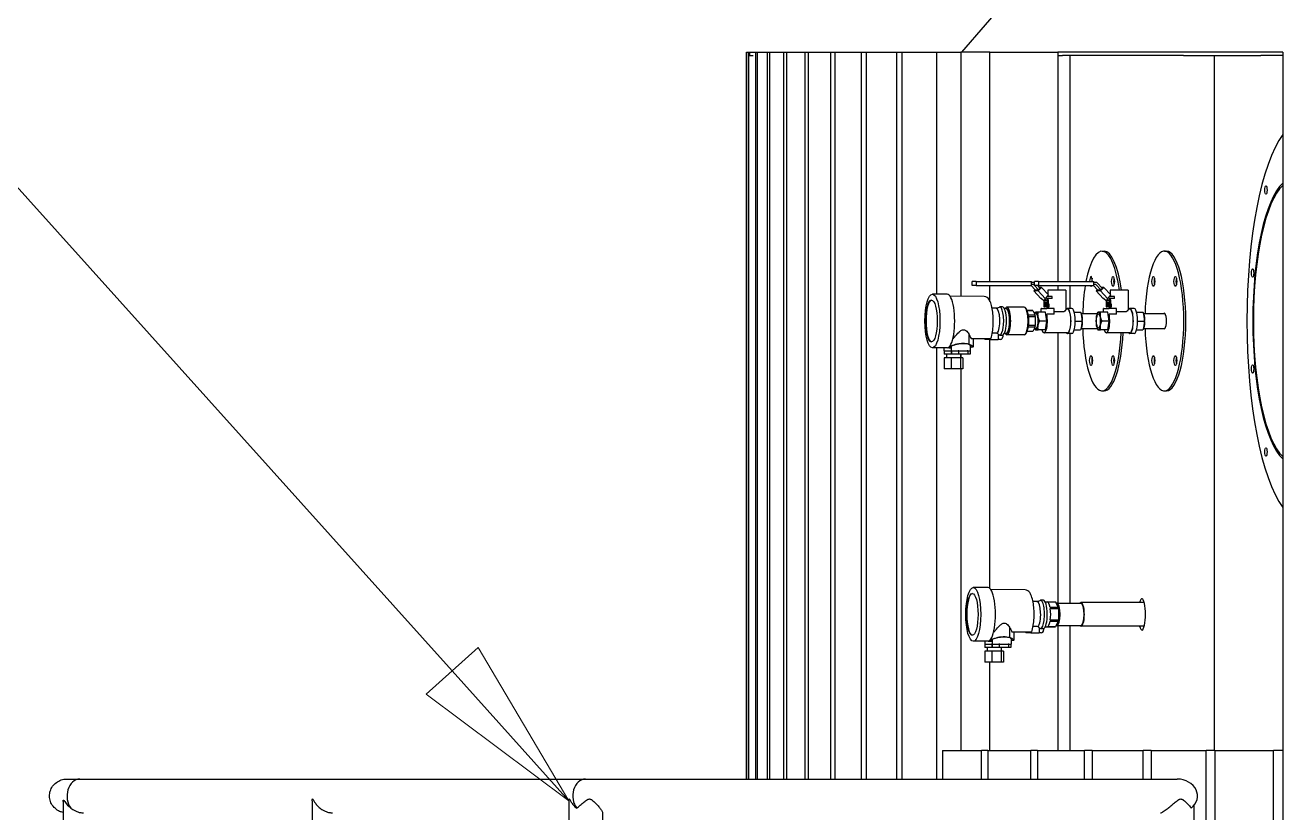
# Model space of a CAD drawing. Header units: millimetres. Extents: x -360063 to 84100, y -179792 to 59400.
# Drawn here: x 35061 to 36861, y 47876 to 49004 of the extents above; entities that cross this region are included whole.
import ezdxf

# ---------------------------------------------------------------- set-up
doc = ezdxf.new("R2010")
doc.units = ezdxf.units.MM
doc.header["$LTSCALE"] = 100
doc.layers.add('Symbol', color=7, linetype='Continuous', lineweight=18)
doc.layers.add('Visible', color=7, linetype='Continuous', lineweight=25)

# ---------------------------------------------------------------- blocks, each defined once
blk = doc.blocks.new('Balloon7')
at = {"layer": 'Symbol'}
for p, q in [((356.718, 480.793), (341.444, 497.788)), ((357.09, 481.127), (356.346, 480.459)), ((358.389, 478.933), (357.09, 481.127)), ((356.718, 480.793), (358.389, 478.933)), ((356.346, 480.459), (358.389, 478.933))]:
    blk.add_line(p, q, dxfattribs=at)
at = {"layer": 'Symbol', "flags": 128}
blk.add_lwpolyline([(356.346, 480.459), (358.389, 478.933), (357.09, 481.127), (356.346, 480.459)], dxfattribs=at)
at = {"layer": 'Symbol'}
blk.add_solid([(356.346, 480.459), (358.389, 478.933), (357.09, 481.127), (356.346, 480.459)], dxfattribs=at)

msp = doc.modelspace()

# ---------------------------------------------------------------- linework, layer by layer
at = {"layer": 'Visible'}
for p, q in [((36093.48, 48965.17), (36093.51, 48965.17)), ((36093.48, 47924.32), (36093.48, 48965.17)), ((36093.51, 48965.17), (36093.51, 47924.32)), ((36093.51, 48965.17), (36096.64, 48965.17)), ((36096.64, 47924.32), (36096.64, 48965.17)), ((36096.64, 48965.17), (36097.57, 48965.17)), ((36096.68, 48960.17), (36102.72, 48960.17)), ((36096.68, 47924.32), (36096.68, 48960.17)), ((36096.68, 48960.17), (36096.68, 48960.17)), ((36097.57, 48965.17), (36097.57, 48960.17)), ((36097.57, 48965.17), (36106.59, 48965.17)), ((36106.59, 48965.17), (36108.42, 48965.17)), ((36106.59, 47924.32), (36106.59, 48965.17)), ((36108.42, 48965.17), (36108.42, 47924.32)), ((36108.42, 48965.17), (36123.33, 48965.17)), ((36123.33, 47924.32), (36123.33, 48965.17)), ((36123.33, 48965.17), (36126.07, 48965.17)), ((36126.07, 48965.17), (36126.07, 47924.32)), ((36126.07, 48965.17), (36146.87, 48965.17)), ((36146.87, 48965.17), (36150.5, 48965.17)), ((36146.87, 47924.32), (36146.87, 48965.17)), ((36150.5, 48965.17), (36150.5, 47924.32)), ((36150.5, 48965.17), (36177.17, 48965.17)), ((36177.17, 47924.32), (36177.17, 48965.17)), ((36177.17, 48965.17), (36181.71, 48965.17)), ((36181.71, 48965.17), (36181.71, 47924.32)), ((36181.71, 48965.17), (36214.24, 48965.17)), ((36214.24, 47924.32), (36214.24, 48965.17)), ((36214.24, 48965.17), (36219.67, 48965.17)), ((36219.67, 48965.17), (36219.67, 47924.32)), ((36219.67, 48965.17), (36258.04, 48965.17)), ((36258.04, 48965.17), (36264.37, 48965.17)), ((36258.04, 47924.32), (36258.04, 48965.17)), ((36264.37, 48965.17), (36264.37, 47924.32)), ((36264.37, 48965.17), (36308.56, 48965.17)), ((36308.56, 47924.32), (36308.56, 48965.17)), ((36308.56, 48965.17), (36315.78, 48965.17)), ((36315.78, 48965.17), (36315.78, 47924.32)), ((36315.78, 48965.17), (36365.78, 48965.17)), ((36365.78, 48965.17), (36400.05, 48965.17)), ((36365.78, 48618.64), (36365.78, 48965.17)), ((36441.82, 48965.17), (36400.05, 48965.17)), ((36400.05, 48965.17), (36400.05, 48615.49)), ((36441.82, 48965.17), (36538.83, 48965.17)), ((36441.82, 48636.77), (36441.82, 48965.17)), ((36861.03, 48965.17), (36538.83, 48965.17)), ((36538.83, 48965.17), (36538.83, 48636.77)), ((36538.83, 48960.17), (36545.77, 48960.17)), ((36718.65, 48960.17), (36545.77, 48960.17)), ((36556.63, 48636.77), (36556.63, 48960.17)), ((36718.65, 48960.17), (36763.04, 48960.17)), ((36763.04, 48960.17), (36829.31, 48960.17)), ((36763.04, 47965.17), (36763.04, 48960.17)), ((36861.03, 48960.17), (36829.31, 48960.17)), ((36861.03, 48965.17), (36861.03, 45200.17)), ((36602.17, 48680.17), (36605.05, 48680.17)), ((36691.41, 48680.17), (36694.29, 48680.17)), ((36422.2, 48636.77), (36416.29, 48636.77)), ((36416.29, 48630.77), (36416.29, 48636.77)), ((36422.2, 48630.77), (36416.29, 48630.77)), ((36422.2, 48636.77), (36501.46, 48636.77)), ((36422.2, 48636.77), (36422.2, 48630.77)), ((36422.2, 48630.77), (36501.46, 48630.77)), ((36441.82, 48608.58), (36441.82, 48630.77)), ((36506.49, 48624.63), (36500.59, 48630.77)), ((36501.46, 48630.77), (36501.46, 48636.77)), ((36505.35, 48635.27), (36501.46, 48635.27)), ((36504.16, 48632.27), (36501.46, 48632.27)), ((36505.53, 48630.84), (36504.16, 48632.27)), ((36505.53, 48635.08), (36505.35, 48635.27)), ((36511.44, 48636.77), (36505.53, 48636.77)), ((36505.53, 48630.77), (36505.53, 48636.77)), ((36511.44, 48630.77), (36505.53, 48630.77)), ((36511.49, 48624.63), (36505.6, 48630.77)), ((36513.53, 48626.76), (36509.67, 48630.77)), ((36510.69, 48623.22), (36515.44, 48628.17)), ((36511.44, 48636.77), (36590.7, 48636.77)), ((36511.44, 48636.77), (36511.44, 48630.77)), ((36511.44, 48630.77), (36590.7, 48630.77)), ((36513.53, 48626.76), (36511.49, 48624.63)), ((36515.44, 48628.17), (36512.17, 48628.17)), ((36525.63, 48617.56), (36515.44, 48628.17)), ((36538.83, 48630.77), (36538.83, 48624.17)), ((36556.63, 48598.17), (36556.63, 48630.77)), ((36595.73, 48624.63), (36589.83, 48630.77)), ((36590.7, 48630.77), (36590.7, 48636.77)), ((36594.59, 48635.27), (36590.7, 48635.27)), ((36593.4, 48632.27), (36590.7, 48632.27)), ((36600.73, 48624.63), (36593.4, 48632.27)), ((36602.77, 48626.76), (36594.59, 48635.27)), ((36599.93, 48623.22), (36604.69, 48628.17)), ((36602.77, 48626.76), (36600.73, 48624.63)), ((36604.69, 48628.17), (36601.41, 48628.17)), ((36614.87, 48617.56), (36604.69, 48628.17)), ((36380.57, 48618.64), (36359.47, 48618.64)), ((36433.6, 48615.18), (36384.72, 48615.63)), ((36504.57, 48623.22), (36506.21, 48624.92)), ((36504.57, 48623.22), (36514.76, 48612.61)), ((36510.69, 48623.22), (36504.57, 48623.22)), ((36506.49, 48624.63), (36511.49, 48624.63)), ((36510.69, 48623.22), (36520.88, 48612.61)), ((36515.59, 48612.61), (36514.76, 48612.61)), ((36515.59, 48612.61), (36518.72, 48609.36)), ((36523.17, 48609.36), (36518.72, 48609.36)), ((36518.72, 48609.36), (36518.72, 48600.37)), ((36520.88, 48612.61), (36520.04, 48612.61)), ((36520.04, 48612.61), (36523.17, 48609.36)), ((36525.63, 48617.56), (36520.88, 48612.61)), ((36521.82, 48613.59), (36525.09, 48610.18)), ((36523.09, 48612.27), (36525.76, 48612.27)), ((36523.17, 48609.36), (36523.17, 48600.37)), ((36550.43, 48624.17), (36524.43, 48624.17)), ((36524.43, 48624.17), (36524.43, 48618.82)), ((36524.43, 48616.31), (36524.43, 48615.61)), ((36524.43, 48612.27), (36524.43, 48610.88)), ((36525.09, 48610.18), (36525.09, 48600.37)), ((36530.92, 48615.27), (36525.76, 48615.27)), ((36530.92, 48612.27), (36525.76, 48612.27)), ((36530.92, 48612.27), (36530.92, 48615.27)), ((36550.43, 48624.17), (36550.43, 48596.78)), ((36593.81, 48623.22), (36595.45, 48624.92)), ((36593.81, 48623.22), (36604, 48612.61)), ((36599.93, 48623.22), (36593.81, 48623.22)), ((36595.73, 48624.63), (36600.73, 48624.63)), ((36599.93, 48623.22), (36610.12, 48612.61)), ((36604.84, 48612.61), (36604, 48612.61)), ((36604.84, 48612.61), (36607.96, 48609.36)), ((36612.41, 48609.36), (36607.96, 48609.36)), ((36607.96, 48609.36), (36607.96, 48600.37)), ((36610.12, 48612.61), (36609.29, 48612.61)), ((36609.29, 48612.61), (36612.41, 48609.36)), ((36614.87, 48617.56), (36610.12, 48612.61)), ((36611.06, 48613.59), (36614.34, 48610.18)), ((36612.33, 48612.27), (36615, 48612.27)), ((36612.41, 48609.36), (36612.41, 48600.37)), ((36639.67, 48624.17), (36613.67, 48624.17)), ((36613.67, 48624.17), (36613.67, 48618.82)), ((36613.67, 48616.31), (36613.67, 48615.61)), ((36613.67, 48612.27), (36613.67, 48610.88)), ((36614.34, 48610.18), (36614.34, 48600.37)), ((36620.16, 48615.27), (36615, 48615.27)), ((36620.16, 48612.27), (36615, 48612.27)), ((36620.16, 48612.27), (36620.16, 48615.27)), ((36639.67, 48624.17), (36639.67, 48596.78)), ((36450.9, 48598.42), (36444.93, 48598.42)), ((36450.63, 48598.42), (36455.26, 48600.18)), ((36459.82, 48600.29), (36455.85, 48600.29)), ((36464.81, 48598.17), (36462.32, 48598.17)), ((36490.75, 48600.17), (36465.92, 48600.17)), ((36493.24, 48598.36), (36492.36, 48599.31)), ((36502.94, 48595.13), (36494.96, 48595.13)), ((36494.98, 48595.08), (36503.27, 48595.08)), ((36503.27, 48595.08), (36506.37, 48588.64)), ((36507.75, 48591.15), (36505.17, 48591.15)), ((36506.08, 48591.15), (36506.8, 48592.64)), ((36521.28, 48592.67), (36510.83, 48592.67)), ((36515.38, 48598.17), (36515.17, 48598.17)), ((36515.17, 48592.67), (36515.17, 48598.17)), ((36515.38, 48598.17), (36523.17, 48598.17)), ((36518.72, 48600.37), (36520.11, 48600.37)), ((36519.87, 48604.77), (36521.26, 48604.77)), ((36519.87, 48601.12), (36519.87, 48604.77)), ((36519.87, 48601.12), (36521.26, 48601.12)), ((36521.78, 48600.66), (36519.87, 48601.12)), ((36520.11, 48607.28), (36520.11, 48604.77)), ((36521.78, 48607.28), (36520.11, 48607.28)), ((36520.11, 48601.07), (36520.11, 48600.37)), ((36521.78, 48600.37), (36520.11, 48600.37)), ((36521.26, 48604.77), (36521.78, 48604.77)), ((36521.26, 48601.12), (36521.26, 48604.77)), ((36521.78, 48601), (36521.26, 48601.12)), ((36523.29, 48580.17), (36521.28, 48592.67)), ((36521.78, 48600.37), (36521.78, 48607.28)), ((36521.78, 48600.37), (36523.17, 48600.37)), ((36524.48, 48600), (36522.98, 48600.37)), ((36523.1, 48590.17), (36523.17, 48590.17)), ((36523.17, 48600.37), (36525.09, 48600.37)), ((36533.46, 48598.17), (36523.17, 48598.17)), ((36533.46, 48590.17), (36523.17, 48590.17)), ((36525.87, 48600), (36524.37, 48600.37)), ((36524.43, 48600.01), (36524.43, 48598.17)), ((36525.09, 48604.77), (36525.87, 48604.77)), ((36525.87, 48604.77), (36525.87, 48600)), ((36533.46, 48590.17), (36533.46, 48598.17)), ((36533.46, 48593.86), (36548.11, 48593.86)), ((36552.8, 48597.17), (36550.43, 48597.17)), ((36558.94, 48598.17), (36552.8, 48598.17)), ((36562.55, 48592.67), (36571.41, 48592.67)), ((36572.21, 48590.98), (36571.42, 48592.64)), ((36572.29, 48590.82), (36595.17, 48590.82)), ((36595.25, 48590.98), (36596.04, 48592.64)), ((36610.52, 48592.67), (36600.07, 48592.67)), ((36604.62, 48598.17), (36604.41, 48598.17)), ((36604.41, 48592.67), (36604.41, 48598.17)), ((36604.62, 48598.17), (36612.41, 48598.17)), ((36607.96, 48600.37), (36609.35, 48600.37)), ((36609.11, 48604.77), (36610.5, 48604.77)), ((36609.11, 48601.12), (36609.11, 48604.77)), ((36609.11, 48601.12), (36610.5, 48601.12)), ((36611.02, 48600.66), (36609.11, 48601.12)), ((36609.35, 48607.28), (36609.35, 48604.77)), ((36611.02, 48607.28), (36609.35, 48607.28)), ((36609.35, 48601.07), (36609.35, 48600.37)), ((36611.02, 48600.37), (36609.35, 48600.37)), ((36610.5, 48604.77), (36611.02, 48604.77)), ((36610.5, 48601.12), (36610.5, 48604.77)), ((36611.02, 48601), (36610.5, 48601.12)), ((36612.53, 48580.17), (36610.52, 48592.67)), ((36611.02, 48600.37), (36611.02, 48607.28)), ((36611.02, 48600.37), (36612.41, 48600.37)), ((36613.72, 48600), (36612.22, 48600.37)), ((36612.34, 48590.17), (36612.41, 48590.17)), ((36612.41, 48600.37), (36614.34, 48600.37)), ((36622.7, 48598.17), (36612.41, 48598.17)), ((36622.7, 48590.17), (36612.41, 48590.17)), ((36615.11, 48600), (36613.61, 48600.37)), ((36613.67, 48600.01), (36613.67, 48598.17)), ((36614.34, 48604.77), (36615.11, 48604.77)), ((36615.11, 48604.77), (36615.11, 48600)), ((36622.7, 48590.17), (36622.7, 48598.17)), ((36622.7, 48593.86), (36637.35, 48593.86)), ((36642.04, 48597.17), (36639.67, 48597.17)), ((36648.19, 48598.17), (36642.04, 48598.17)), ((36651.79, 48592.67), (36660.65, 48592.67)), ((36661.46, 48590.98), (36660.66, 48592.64)), ((36661.53, 48590.82), (36692.18, 48590.82)), ((36506.37, 48588.64), (36496.78, 48588.64)), ((36497.11, 48586.61), (36506.7, 48586.61)), ((36506.7, 48573.73), (36497.11, 48573.73)), ((36506.7, 48586.61), (36506.7, 48573.73)), ((36523.29, 48580.17), (36512.83, 48580.17)), ((36521.28, 48567.67), (36523.29, 48580.17)), ((36563.95, 48580.17), (36573.41, 48580.17)), ((36612.53, 48580.17), (36602.08, 48580.17)), ((36610.52, 48567.67), (36612.53, 48580.17)), ((36653.19, 48580.17), (36662.65, 48580.17)), ((36411.41, 48561.71), (36411.41, 48547.3)), ((36417.73, 48555.17), (36417.73, 48543.29)), ((36434.6, 48555.17), (36434.6, 48553.87)), ((36436.55, 48553.87), (36434.6, 48553.87)), ((36436.55, 48555.17), (36436.55, 48553.87)), ((36441.71, 48553.87), (36436.55, 48553.87)), ((36440.39, 48555.17), (36443.2, 48555.17)), ((36441.71, 48555.17), (36441.71, 48553.87)), ((36441.71, 48553.87), (36453.56, 48553.87)), ((36441.82, 48197.28), (36441.82, 48553.87)), ((36453.56, 48561.22), (36453.56, 48553.87)), ((36456.8, 48553.87), (36453.56, 48553.87)), ((36456.19, 48560.08), (36460.16, 48560.08)), ((36460.16, 48560.08), (36460.16, 48557.37)), ((36464.81, 48562.17), (36462.32, 48562.17)), ((36490.75, 48560.17), (36465.92, 48560.17)), ((36493.24, 48561.98), (36492.36, 48561.03)), ((36502.94, 48565.21), (36494.96, 48565.21)), ((36503.27, 48565.26), (36494.98, 48565.26)), ((36496.78, 48571.7), (36506.37, 48571.7)), ((36506.37, 48571.7), (36503.27, 48565.26)), ((36507.75, 48569.19), (36505.17, 48569.19)), ((36506.08, 48569.19), (36506.8, 48567.7)), ((36521.28, 48567.67), (36510.83, 48567.67)), ((36552.8, 48563.17), (36519.27, 48563.17)), ((36538.83, 48563.17), (36538.83, 48176.07)), ((36558.94, 48562.17), (36552.8, 48562.17)), ((36556.63, 48176.07), (36556.63, 48562.17)), ((36562.55, 48567.67), (36571.41, 48567.67)), ((36572.21, 48569.36), (36571.42, 48567.7)), ((36572.29, 48569.52), (36595.17, 48569.52)), ((36595.25, 48569.36), (36596.04, 48567.7)), ((36610.52, 48567.67), (36600.07, 48567.67)), ((36642.04, 48563.17), (36608.52, 48563.17)), ((36648.19, 48562.17), (36642.04, 48562.17)), ((36651.79, 48567.67), (36660.65, 48567.67)), ((36661.46, 48569.36), (36660.66, 48567.7)), ((36661.53, 48569.52), (36692.18, 48569.52)), ((36380.57, 48541.7), (36359.47, 48541.7)), ((36365.78, 47924.32), (36365.78, 48541.7)), ((36375.91, 48541.7), (36375.91, 48537.67)), ((36375.91, 48537.67), (36376.1, 48537.67)), ((36376.63, 48537.67), (36376.1, 48537.67)), ((36376.1, 48537.67), (36376.1, 48532.67)), ((36376.63, 48537.67), (36385.55, 48537.67)), ((36382.91, 48542.63), (36382.91, 48541.67)), ((36382.91, 48541.67), (36386.48, 48541.67)), ((36383.16, 48542.67), (36382.96, 48542.67)), ((36386.09, 48537.67), (36385.55, 48537.67)), ((36386.48, 48537.67), (36386.09, 48537.67)), ((36386.09, 48537.67), (36386.09, 48532.67)), ((36386.47, 48544.49), (36386.47, 48544.49)), ((36386.48, 48543.84), (36386.48, 48537.67)), ((36386.48, 48537.67), (36386.67, 48537.67)), ((36387.2, 48537.67), (36386.67, 48537.67)), ((36386.67, 48537.67), (36386.67, 48532.67)), ((36387.2, 48537.67), (36396.12, 48537.67)), ((36396.66, 48537.67), (36396.12, 48537.67)), ((36397.37, 48537.67), (36396.66, 48537.67)), ((36396.66, 48537.67), (36396.66, 48532.67)), ((36397.37, 48537.67), (36409.25, 48537.67)), ((36409.97, 48537.67), (36409.25, 48537.67)), ((36410.15, 48537.67), (36409.97, 48537.67)), ((36409.97, 48537.67), (36409.97, 48532.67)), ((36410.15, 48537.67), (36413.48, 48537.67)), ((36413.29, 48537.67), (36413.29, 48532.67)), ((36413.48, 48545.29), (36413.48, 48537.67)), ((36413.48, 48542.82), (36413.85, 48542.82)), ((36413.85, 48541.67), (36413.48, 48541.67)), ((36413.85, 48542.82), (36413.85, 48541.67)), ((36416.16, 48542.67), (36413.85, 48542.67)), ((36386.09, 48532.67), (36376.1, 48532.67)), ((36386.09, 48527.67), (36376.1, 48527.67)), ((36376.1, 48527.67), (36376.1, 48511.67)), ((36379.41, 48532.67), (36379.41, 48527.67)), ((36386.67, 48532.67), (36386.09, 48532.67)), ((36399.4, 48527.67), (36386.09, 48527.67)), ((36386.09, 48527.67), (36386.09, 48511.67)), ((36396.66, 48532.67), (36386.67, 48532.67)), ((36409.97, 48532.67), (36396.66, 48532.67)), ((36402.72, 48527.67), (36399.4, 48527.67)), ((36399.4, 48527.67), (36399.4, 48511.67)), ((36399.41, 48532.67), (36399.41, 48527.67)), ((36400.05, 48532.67), (36400.05, 48527.67)), ((36402.72, 48527.67), (36402.72, 48511.67)), ((36413.29, 48532.67), (36409.97, 48532.67)), ((36386.09, 48511.67), (36376.1, 48511.67)), ((36399.4, 48511.67), (36386.09, 48511.67)), ((36402.72, 48511.67), (36399.4, 48511.67)), ((36400.05, 48511.67), (36400.05, 47965.17)), ((36602.17, 48480.17), (36605.05, 48480.17)), ((36691.41, 48480.17), (36694.29, 48480.17)), ((36439, 48198.64), (36417.9, 48198.64)), ((36492.03, 48195.18), (36443.16, 48195.63)), ((36509.33, 48178.42), (36503.36, 48178.42)), ((36509.06, 48178.42), (36513.69, 48180.18)), ((36518.25, 48180.29), (36514.28, 48180.29)), ((36520.75, 48178.17), (36535.25, 48178.17)), ((36523.96, 48178.15), (36535.49, 48178.15)), ((36535.49, 48178.15), (36539.46, 48169.9)), ((36536.51, 48176.02), (36537.65, 48176.02)), ((36537.65, 48176.07), (36572.23, 48176.07)), ((36662.62, 48177.02), (36572.23, 48177.02)), ((36539.46, 48169.9), (36527.93, 48169.9)), ((36528.17, 48168.42), (36539.7, 48168.42)), ((36539.7, 48168.42), (36539.7, 48151.92)), ((36469.84, 48141.71), (36469.84, 48127.3)), ((36511.99, 48141.22), (36511.99, 48133.87)), ((36514.63, 48140.08), (36518.59, 48140.08)), ((36518.59, 48140.08), (36518.59, 48137.37)), ((36520.75, 48142.17), (36535.25, 48142.17)), ((36535.49, 48142.19), (36523.96, 48142.19)), ((36527.93, 48150.44), (36539.46, 48150.44)), ((36539.7, 48151.92), (36528.17, 48151.92)), ((36539.46, 48150.44), (36535.49, 48142.19)), ((36536.51, 48144.32), (36537.65, 48144.32)), ((36537.65, 48144.27), (36572.23, 48144.27)), ((36538.83, 48144.27), (36538.83, 47965.17)), ((36556.63, 47965.17), (36556.63, 48144.27)), ((36662.62, 48143.32), (36572.23, 48143.32)), ((36439, 48121.7), (36417.9, 48121.7)), ((36434.34, 48121.7), (36434.34, 48117.67)), ((36441.34, 48122.63), (36441.34, 48121.67)), ((36441.34, 48121.67), (36444.91, 48121.67)), ((36441.6, 48122.67), (36441.39, 48122.67)), ((36444.9, 48124.49), (36444.9, 48124.49)), ((36444.91, 48123.84), (36444.91, 48117.67)), ((36471.91, 48125.29), (36471.91, 48117.67)), ((36471.91, 48122.82), (36472.29, 48122.82)), ((36472.29, 48121.67), (36471.91, 48121.67)), ((36472.29, 48122.82), (36472.29, 48121.67)), ((36474.59, 48122.67), (36472.29, 48122.67)), ((36476.16, 48135.17), (36476.16, 48123.29)), ((36493.03, 48135.17), (36493.03, 48133.87)), ((36494.98, 48133.87), (36493.03, 48133.87)), ((36494.98, 48135.17), (36494.98, 48133.87)), ((36500.14, 48133.87), (36494.98, 48133.87)), ((36498.83, 48135.17), (36501.63, 48135.17)), ((36500.14, 48135.17), (36500.14, 48133.87)), ((36500.14, 48133.87), (36511.99, 48133.87)), ((36515.23, 48133.87), (36511.99, 48133.87)), ((36434.34, 48117.67), (36434.53, 48117.67)), ((36435.06, 48117.67), (36434.53, 48117.67)), ((36434.53, 48117.67), (36434.53, 48112.67)), ((36444.52, 48112.67), (36434.53, 48112.67)), ((36444.52, 48107.67), (36434.53, 48107.67)), ((36434.53, 48107.67), (36434.53, 48091.67)), ((36435.06, 48117.67), (36443.98, 48117.67)), ((36437.84, 48112.67), (36437.84, 48107.67)), ((36444.52, 48117.67), (36443.98, 48117.67)), ((36444.91, 48117.67), (36444.52, 48117.67)), ((36444.52, 48117.67), (36444.52, 48112.67)), ((36445.1, 48112.67), (36444.52, 48112.67)), ((36457.83, 48107.67), (36444.52, 48107.67)), ((36444.52, 48107.67), (36444.52, 48091.67)), ((36444.91, 48117.67), (36445.1, 48117.67)), ((36445.63, 48117.67), (36445.1, 48117.67)), ((36445.1, 48117.67), (36445.1, 48112.67)), ((36455.09, 48112.67), (36445.1, 48112.67)), ((36445.63, 48117.67), (36454.55, 48117.67)), ((36455.09, 48117.67), (36454.55, 48117.67)), ((36455.8, 48117.67), (36455.09, 48117.67)), ((36455.09, 48117.67), (36455.09, 48112.67)), ((36468.4, 48112.67), (36455.09, 48112.67)), ((36455.8, 48117.67), (36467.68, 48117.67)), ((36461.15, 48107.67), (36457.83, 48107.67)), ((36457.83, 48107.67), (36457.83, 48091.67)), ((36457.84, 48112.67), (36457.84, 48107.67)), ((36461.15, 48107.67), (36461.15, 48091.67)), ((36468.4, 48117.67), (36467.68, 48117.67)), ((36468.58, 48117.67), (36468.4, 48117.67)), ((36468.4, 48117.67), (36468.4, 48112.67)), ((36471.72, 48112.67), (36468.4, 48112.67)), ((36468.58, 48117.67), (36471.91, 48117.67)), ((36471.72, 48117.67), (36471.72, 48112.67)), ((36444.52, 48091.67), (36434.53, 48091.67)), ((36441.82, 47965.17), (36441.82, 48091.67)), ((36457.83, 48091.67), (36444.52, 48091.67)), ((36461.15, 48091.67), (36457.83, 48091.67)), ((36373.88, 47965.17), (36373.88, 47924.32)), ((36373.88, 47965.17), (36429.65, 47965.17)), ((36429.65, 47924.32), (36429.65, 47965.17)), ((36438.64, 47965.17), (36429.65, 47965.17)), ((36438.64, 47965.17), (36438.64, 47924.32)), ((36438.64, 47965.17), (36500.16, 47965.17)), ((36500.16, 47924.32), (36500.16, 47965.17)), ((36510.02, 47965.17), (36500.16, 47965.17)), ((36510.02, 47965.17), (36510.02, 47924.32)), ((36510.02, 47965.17), (36577.25, 47965.17)), ((36577.25, 47924.32), (36577.25, 47965.17)), ((36588, 47965.17), (36577.25, 47965.17)), ((36588, 47965.17), (36588, 47924.32)), ((36588, 47965.17), (36660.91, 47965.17)), ((36660.91, 47924.32), (36660.91, 47965.17)), ((36672.52, 47965.17), (36660.91, 47965.17)), ((36672.52, 47965.17), (36672.52, 47924.32)), ((36672.52, 47965.17), (36751.07, 47965.17)), ((36751.07, 45200.17), (36751.07, 47965.17)), ((36763.54, 47965.17), (36751.07, 47965.17)), ((36763.54, 47965.17), (36763.54, 45200.17)), ((36763.54, 47965.17), (36847.7, 47965.17)), ((36847.7, 45200.17), (36847.7, 47965.17)), ((36861.03, 47965.17), (36847.7, 47965.17)), ((35120.14, 47924.32), (35138.84, 47924.32)), ((35138.84, 47924.32), (35862.74, 47924.32)), ((35862.74, 47924.32), (36709.99, 47924.32)), ((35114.98, 47892.29), (35114.98, 46790.17)), ((35471.56, 47893.33), (35471.56, 46790.17)), ((35838.89, 47893.33), (35838.89, 46790.17)), ((35887.19, 47876.54), (35887.19, 47412.66)), ((36733.67, 47886.32), (36733.67, 46790.17))]:
    msp.add_line(p, q, dxfattribs=at)
msp.add_arc((49408.48, 37851.75), 17108.42, 40.510533, 139.489467, dxfattribs=at)
for centre, major_axis, ratio, start_param, end_param in [((36888.91, 48580.17), (0, -285), 0.2781319, 3.5010411, 5.9237369), ((36874.5, 48580.17), (0, -203.2), 0.2781319, 3.3823353, 6.0424427), ((36874.5, 48580.17), (0, -200), 0.2781319, 3.3862653, 6.0385127), ((36602.17, 48580.17), (0, 100), 0.2781319, 5.1679877, 7.2523359), ((36605.05, 48580.17), (0, 100), 0.2781319, 5.1679877, 6.2831853), ((36691.41, 48580.17), (0, -100), 0.2781319, 4.8190913, 10.8888719), ((36694.29, 48580.17), (0, 100), 0.2781319, 3.1415927, 6.2831853), ((36586.43, 48636.74), (0, 7), 0.2781319, 4.7168829, 7.8494877), ((36602.17, 48580.17), (0, -100), 0.2781319, 4.181848, 4.6056866), ((36586.43, 48636.74), (0, -7), 0.2781319, 5.7334234, 6.8329472), ((36589.32, 48636.74), (0, -7), 0.2781319, 3.9747325, 4.707895), ((36620.78, 48636.74), (0, -7), 0.2781319, 3.9747325, 5.4500455), ((36678.56, 48636.74), (0, -7), 0.2781319, 3.9747325, 5.4500455), ((36710.03, 48636.74), (0, -7), 0.2781319, 3.9747325, 5.4500455), ((36358.62, 48580.17), (0, 30), 0.2781319, 0.0407928, 3.1007999), ((36380.57, 48580.17), (0, -38.47), 0.2781319, 0, 3.1415927), ((36525.76, 48618.27), (0, -6), 0.9605429, 5.5660895, 6.2831853), ((36525.76, 48618.27), (0, -3), 0.9605429, 5.6347131, 6.2831853), ((36615, 48618.27), (0, -6), 0.9605429, 5.5660895, 6.2831853), ((36615, 48618.27), (0, -3), 0.9605429, 5.6347131, 6.2831853), ((36450.9, 48580.17), (0, -18.25), 0.2781319, 0.2974195, 3.1415927), ((36455.85, 48580.17), (0, -20.13), 0.2781319, 0.0621518, 3.2471789), ((36459.82, 48580.17), (0, -20.13), 0.2781319, 0.0621518, 3.1415927), ((36465.92, 48580.17), (0, -20), 0.2781319, 5.8321585, 9.8758048), ((36464.81, 48580.17), (0, -18), 0.2781319, 0, 3.1415927), ((36490.75, 48580.17), (0, -20), 0.2781319, 0, 3.1415927), ((36491.71, 48580.17), (0, -19), 0.2781319, 0.293764, 2.8478287), ((36493.34, 48580.17), (0, 15), 0.2781319, 3.7559712, 5.6688068), ((36502.94, 48580.17), (0, 14.96), 0.2781319, 6.2048975, 6.2831853), ((36507.75, 48580.17), (0, 12.5), 0.2781319, 0, 0.4985371), ((36507.75, 48580.17), (0, 12.5), 0.2781319, 5.2359878, 6.2831853), ((36507.75, 48580.17), (0, -10.98), 0.2781319, 0, 3.1415927), ((36519.27, 48580.17), (0, -17), 0.2781319, 5.5384895, 8.4828566), ((36537.43, 48597.02), (-13, 2.93), 0.0619099, 5.8217863, 6.2088127), ((36552.8, 48580.17), (0, -18), 0.2781319, 5.9482891, 9.7596741), ((36552.8, 48580.17), (0, -17), 0.2781319, 0, 3.1415927), ((36558.94, 48580.17), (0, -18), 0.2781319, 0, 3.1415927), ((36570.47, 48580.17), (0, 12.5), 0.2781319, 5.2359878, 5.7578219), ((36596.99, 48580.17), (0, 12.5), 0.2781319, 0, 1.0471976), ((36596.99, 48580.17), (0, 12.5), 0.2781319, 5.2359878, 6.2831853), ((36608.52, 48580.17), (0, -17), 0.2781319, 5.5384895, 8.4828566), ((36626.67, 48597.02), (-13, 2.93), 0.0619099, 5.8217863, 6.2088127), ((36642.04, 48580.17), (0, -18), 0.2781319, 5.9482891, 9.7596741), ((36642.04, 48580.17), (0, -17), 0.2781319, 0, 3.1415927), ((36648.19, 48580.17), (0, -18), 0.2781319, 0, 3.1415927), ((36659.71, 48580.17), (0, 12.5), 0.2781319, 5.2359878, 5.7578219), ((36691.41, 48580.17), (0, 11), 0.2781319, 2.8886565, 6.5361215), ((36502.94, 48580.17), (0, 14.96), 0.2781319, 5.1577, 5.3142755), ((36502.94, 48580.17), (0, 14.96), 0.2781319, 4.1105024, 4.267078), ((36507.75, 48580.17), (0, -12.5), 0.2781319, 0, 1.0471976), ((36507.75, 48580.17), (0, 12.5), 0.2781319, 4.1887902, 5.2359878), ((36570.47, 48580.17), (0, 12.5), 0.2781319, 3.6669561, 4.1887902), ((36570.47, 48580.17), (0, 12.5), 0.2781319, 4.1887902, 5.2359878), ((36596.99, 48580.17), (0, -12.5), 0.2781319, 4.1887902, 5.2359878), ((36596.99, 48580.17), (0, -12.5), 0.2781319, 5.2359878, 6.2831853), ((36596.99, 48580.17), (0, -12.5), 0.2781319, 0, 1.0471976), ((36596.99, 48580.17), (0, 12.5), 0.2781319, 4.1887902, 5.2359878), ((36659.71, 48580.17), (0, 12.5), 0.2781319, 3.6669561, 4.1887902), ((36659.71, 48580.17), (0, 12.5), 0.2781319, 4.1887902, 5.2359878), ((36456.8, 48557.37), (0, -3.5), 0.9605429, 0, 1.5707963), ((36502.94, 48580.17), (0, -14.96), 0.2781319, 0, 0.0782878), ((36507.75, 48580.17), (0, -12.5), 0.2781319, 5.7846482, 6.2831853), ((36602.17, 48580.17), (0, -100), 0.2781319, 4.8190913, 7.683152), ((36605.05, 48580.17), (0, -100), 0.2781319, 0, 1.3999667), ((36380.36, 48642.67), (-0.91, 100), 0.2781107, 3.2138939, 3.3302281), ((36589.32, 48523.6), (0, -7), 0.2781319, 3.9747325, 5.4500455), ((36620.78, 48523.6), (0, -7), 0.2781319, 3.9747325, 5.4500455), ((36678.56, 48523.6), (0, -7), 0.2781319, 3.9747325, 5.4500455), ((36710.03, 48523.6), (0, -7), 0.2781319, 3.9747325, 5.4500455), ((36439, 48160.17), (0, -38.47), 0.2781319, 0, 3.1415927), ((36417.05, 48160.17), (0, 30), 0.2781319, 0.0407928, 3.1007999), ((36509.33, 48160.17), (0, -18.25), 0.2781319, 0.2974195, 3.1415927), ((36514.28, 48160.17), (0, -20.12), 0.2781319, 0.0621518, 3.2471789), ((36518.25, 48160.17), (0, -20.12), 0.2781319, 0.0621518, 3.1415927), ((36523.72, 48160.17), (0, 18), 0.2781319, 5.2837043, 6.2354688), ((36535.25, 48160.17), (0, 18), 0.2781319, 6.2354688, 6.2831853), ((36537.65, 48160.17), (0, 15.9), 0.2781319, 3.0622667, 6.3625113), ((36537.65, 48160.17), (0, 15.85), 0.2781319, 3.1415927, 6.2831853), ((36572.23, 48160.17), (0, -16.85), 0.2781319, 5.9457902, 9.762173), ((36572.23, 48160.17), (0, 15.9), 0.2781319, 3.1415927, 6.2831853), ((36659.29, 48160.17), (0, 22.5), 0.2231039, 2.4171802, 7.0075978), ((36523.72, 48160.17), (0, 18), 0.2781319, 4.2365067, 5.1882712), ((36535.25, 48160.17), (0, -18), 0.2781319, 2.0466786, 2.1421116), ((36523.72, 48160.17), (0, -18), 0.2781319, 0.0477165, 0.999481), ((36535.25, 48160.17), (0, -18), 0.2781319, 0, 0.0477165), ((36535.25, 48160.17), (0, -18), 0.2781319, 0.999481, 1.0949141), ((36438.79, 48222.67), (-0.91, 100), 0.2781107, 3.2138939, 3.3302281), ((36515.23, 48137.37), (0, -3.5), 0.9605429, 0, 1.5707963), ((35138.84, 47900.17), (0, -24.15), 0.7517394, 3.1415927, 5.5200759), ((35862.74, 47900.17), (0, -24.15), 0.7517394, 3.1415927, 5.5200759), ((36709.99, 47900.17), (-28.91, 0), 0.835436, 2.3339058, 4.712389)]:
    msp.add_ellipse(centre, major_axis=major_axis, ratio=ratio, start_param=start_param, end_param=end_param, dxfattribs=at)
for centre, major_axis in [((36836.8, 48767.55), (0, 6)), ((36617.9, 48636.74), (0, -7)), ((36675.68, 48636.74), (0, -7)), ((36707.14, 48636.74), (0, -7)), ((36817.72, 48648.76), (0, 6)), ((36359.47, 48580.17), (0, -38.47)), ((36358.06, 48580.17), (0, -29.99)), ((36596.99, 48580.17), (0, 9.9)), ((36586.43, 48523.6), (0, 7)), ((36617.9, 48523.6), (0, 7)), ((36675.68, 48523.6), (0, 7)), ((36707.14, 48523.6), (0, 7)), ((36817.72, 48511.58), (0, -6)), ((36836.8, 48392.79), (0, -6)), ((36417.9, 48160.17), (0, -38.47)), ((36416.49, 48160.17), (0, -29.99))]:
    msp.add_ellipse(centre, major_axis=major_axis, ratio=0.2781319, dxfattribs=at)
for points, knots in [([(36443.2, 48555.17), (36444.12, 48557.91), (36444.85, 48561.1), (36445.89, 48567.82), (36446.23, 48571.29), (36446.57, 48578.33), (36446.57, 48581.89), (36446.25, 48588.86), (36445.92, 48592.25), (36444.96, 48598.62), (36444.32, 48601.57), (36442.66, 48606.96), (36441.65, 48609.32), (36439.52, 48612.27), (36438.69, 48613.17), (36436.52, 48614.63), (36435.1, 48615.17), (36433.6, 48615.18)], [0.6886162, 0.6886162, 0.6886162, 0.6886162, 1.0619794, 1.0619794, 1.4025219, 1.4025219, 1.7353324, 1.7353324, 2.0681089, 2.0681089, 2.408187, 2.408187, 2.7749987, 2.7749987, 2.9570322, 2.9570322, 3.1390657, 3.1390657, 3.1390657, 3.1390657]), ([(36550.43, 48596.78), (36550.43, 48596.67), (36550.4, 48596.54), (36550.13, 48595.89), (36549.57, 48595.18), (36548.6, 48594.27), (36548.37, 48594.06), (36548.11, 48593.86)], [-1.71966424, -1.71966424, -1.71966424, -1.71966424, -1.56631915, -1.56631915, -1.0524854, -1.0524854, -0.90819071, -0.90819071, -0.90819071, -0.90819071]), ([(36639.67, 48596.78), (36639.67, 48596.67), (36639.64, 48596.54), (36639.37, 48595.89), (36638.81, 48595.18), (36637.84, 48594.27), (36637.61, 48594.06), (36637.35, 48593.86)], [-1.71966424, -1.71966424, -1.71966424, -1.71966424, -1.56631915, -1.56631915, -1.0524854, -1.0524854, -0.90819071, -0.90819071, -0.90819071, -0.90819071]), ([(36389.54, 48555.17), (36389.98, 48555.76), (36390.44, 48556.37), (36393.03, 48559.65), (36395.38, 48562.3), (36398.71, 48565.34), (36400, 48566.35), (36401.99, 48567.33), (36402.72, 48567.59), (36404.13, 48567.74), (36404.75, 48567.68), (36406.03, 48567.32), (36406.65, 48567), (36408.11, 48565.99), (36408.92, 48565.16), (36410.28, 48563.51), (36410.89, 48562.61), (36411.41, 48561.71)], [0.5070101, 0.5070101, 0.5070101, 0.5070101, 0.769846, 0.769846, 1.9172057, 1.9172057, 2.5681305, 2.5681305, 2.9241829, 2.9241829, 3.226142, 3.226142, 3.5671279, 3.5671279, 4.1236155, 4.1236155, 4.6893336, 4.6893336, 4.6893336, 4.6893336]), ([(36446.34, 48563.18), (36447.08, 48563.27), (36447.83, 48563.32), (36448.51, 48563.32), (36449.36, 48563.32), (36450.22, 48563.24), (36451.51, 48563), (36452, 48562.86), (36452.39, 48562.72)], [-0.21264721, -0.21264721, -0.21264721, -0.21264721, 0, 0, 0, 0.26678283, 0.26678283, 0.47434198, 0.47434198, 0.47434198, 0.47434198]), ([(36452.39, 48562.72), (36452.4, 48562.71), (36452.4, 48562.7), (36452.92, 48562.25), (36453.31, 48561.81), (36453.53, 48561.39), (36453.56, 48561.29), (36453.56, 48561.22)], [0.63552961, 0.63552961, 0.63552961, 0.63552961, 0.64107457, 0.64107457, 0.94783336, 0.94783336, 1.05930524, 1.05930524, 1.05930524, 1.05930524]), ([(36383.16, 48542.67), (36383.39, 48542.67), (36383.79, 48542.68), (36384.87, 48542.72), (36385.56, 48542.75), (36386.34, 48542.78), (36386.41, 48542.78), (36386.48, 48542.78)], [2.93904513, 2.93904513, 2.93904513, 2.93904513, 3.18396549, 3.18396549, 3.42888584, 3.42888584, 3.45182795, 3.45182795, 3.45182795, 3.45182795]), ([(36386.47, 48544.49), (36386.95, 48544.83), (36387.74, 48545.21), (36389.84, 48546.01), (36391.13, 48546.43), (36394.09, 48547.19), (36395.74, 48547.54), (36399.16, 48548.06), (36400.89, 48548.22), (36404.32, 48548.34), (36405.98, 48548.28), (36409.02, 48547.94), (36410.36, 48547.65), (36411.41, 48547.3)], [-3.2040286, -3.2040286, -3.2040286, -3.2040286, -2.6702293, -2.6702293, -2.1390184, -2.1390184, -1.6018016, -1.6018016, -1.0849327, -1.0849327, -0.5530022, -0.5530022, 0, 0, 0, 0]), ([(36386.48, 48543.84), (36386.48, 48544.03), (36386.67, 48544.26), (36387.49, 48544.82), (36388.33, 48545.23), (36390.6, 48546.06), (36392.03, 48546.49), (36395, 48547.2), (36396.72, 48547.53), (36400.27, 48547.98), (36402.1, 48548.1), (36403.73, 48548.1), (36405.36, 48548.1), (36407, 48547.98), (36409.79, 48547.53), (36410.95, 48547.2), (36412.59, 48546.49), (36413.18, 48546.06), (36413.45, 48545.53), (36413.47, 48545.41), (36413.47, 48545.29)], [5.7838774, 5.7838774, 5.7838774, 5.7838774, 6.1566162, 6.1566162, 6.6813314, 6.6813314, 7.2060467, 7.2060467, 7.7154664, 7.7154664, 8.2248861, 8.2248861, 8.2248861, 8.7343058, 8.7343058, 9.2437256, 9.2437256, 9.7684408, 9.7684408, 9.9176073, 9.9176073, 9.9176073, 9.9176073]), ([(36411.41, 48547.3), (36413.77, 48546.39), (36415.51, 48545.47), (36417.55, 48543.97), (36417.92, 48543.38), (36417.45, 48542.79), (36416.95, 48542.67), (36416.16, 48542.67)], [-6.8973367, -6.8973367, -6.8973367, -6.8973367, -5.560902, -5.560902, -4.3135958, -4.3135958, -3.4501176, -3.4501176, -3.4501176, -3.4501176]), ([(36501.63, 48135.17), (36502.55, 48137.91), (36503.28, 48141.1), (36504.33, 48147.82), (36504.66, 48151.29), (36505, 48158.33), (36505, 48161.89), (36504.68, 48168.86), (36504.35, 48172.25), (36503.39, 48178.62), (36502.75, 48181.57), (36501.09, 48186.96), (36500.08, 48189.32), (36497.95, 48192.27), (36497.12, 48193.17), (36494.95, 48194.63), (36493.53, 48195.17), (36492.03, 48195.18)], [0.6886162, 0.6886162, 0.6886162, 0.6886162, 1.0619794, 1.0619794, 1.4025219, 1.4025219, 1.7353324, 1.7353324, 2.0681089, 2.0681089, 2.408187, 2.408187, 2.7749987, 2.7749987, 2.9570322, 2.9570322, 3.1390657, 3.1390657, 3.1390657, 3.1390657]), ([(36447.97, 48135.17), (36448.41, 48135.76), (36448.87, 48136.37), (36451.46, 48139.65), (36453.81, 48142.3), (36457.14, 48145.34), (36458.43, 48146.35), (36460.42, 48147.33), (36461.15, 48147.59), (36462.56, 48147.74), (36463.18, 48147.68), (36464.46, 48147.32), (36465.08, 48147), (36466.54, 48145.99), (36467.35, 48145.16), (36468.71, 48143.51), (36469.32, 48142.61), (36469.84, 48141.71)], [0.5070101, 0.5070101, 0.5070101, 0.5070101, 0.769846, 0.769846, 1.9172057, 1.9172057, 2.5681305, 2.5681305, 2.9241829, 2.9241829, 3.226142, 3.226142, 3.5671279, 3.5671279, 4.1236155, 4.1236155, 4.6893336, 4.6893336, 4.6893336, 4.6893336]), ([(36504.77, 48143.18), (36505.51, 48143.27), (36506.26, 48143.32), (36506.94, 48143.32), (36507.79, 48143.32), (36508.65, 48143.24), (36509.94, 48143), (36510.43, 48142.86), (36510.82, 48142.72)], [-0.21264721, -0.21264721, -0.21264721, -0.21264721, 0, 0, 0, 0.26678283, 0.26678283, 0.47434198, 0.47434198, 0.47434198, 0.47434198]), ([(36510.82, 48142.72), (36510.83, 48142.71), (36510.84, 48142.7), (36511.35, 48142.25), (36511.74, 48141.81), (36511.96, 48141.39), (36511.99, 48141.29), (36511.99, 48141.22)], [0.63552961, 0.63552961, 0.63552961, 0.63552961, 0.64107457, 0.64107457, 0.94783336, 0.94783336, 1.05930524, 1.05930524, 1.05930524, 1.05930524]), ([(36441.6, 48122.67), (36441.82, 48122.67), (36442.22, 48122.68), (36443.3, 48122.72), (36443.99, 48122.75), (36444.77, 48122.78), (36444.84, 48122.78), (36444.91, 48122.78)], [2.93904513, 2.93904513, 2.93904513, 2.93904513, 3.18396549, 3.18396549, 3.42888584, 3.42888584, 3.45182795, 3.45182795, 3.45182795, 3.45182795]), ([(36444.9, 48124.49), (36445.39, 48124.83), (36446.17, 48125.21), (36448.27, 48126.01), (36449.56, 48126.43), (36452.52, 48127.19), (36454.17, 48127.54), (36457.59, 48128.06), (36459.32, 48128.22), (36462.75, 48128.34), (36464.41, 48128.28), (36467.45, 48127.94), (36468.79, 48127.65), (36469.84, 48127.3)], [-3.2040286, -3.2040286, -3.2040286, -3.2040286, -2.6702293, -2.6702293, -2.1390184, -2.1390184, -1.6018016, -1.6018016, -1.0849327, -1.0849327, -0.5530022, -0.5530022, 0, 0, 0, 0]), ([(36444.91, 48123.84), (36444.91, 48124.03), (36445.1, 48124.26), (36445.92, 48124.82), (36446.76, 48125.23), (36449.03, 48126.06), (36450.46, 48126.49), (36453.43, 48127.2), (36455.15, 48127.53), (36458.7, 48127.98), (36460.53, 48128.1), (36462.16, 48128.1), (36463.79, 48128.1), (36465.43, 48127.98), (36468.22, 48127.53), (36469.38, 48127.2), (36471.03, 48126.49), (36471.61, 48126.06), (36471.88, 48125.53), (36471.91, 48125.41), (36471.9, 48125.29)], [5.7838774, 5.7838774, 5.7838774, 5.7838774, 6.1566162, 6.1566162, 6.6813314, 6.6813314, 7.2060467, 7.2060467, 7.7154664, 7.7154664, 8.2248861, 8.2248861, 8.2248861, 8.7343058, 8.7343058, 9.2437256, 9.2437256, 9.7684408, 9.7684408, 9.9176073, 9.9176073, 9.9176073, 9.9176073]), ([(36469.84, 48127.3), (36472.2, 48126.39), (36473.95, 48125.47), (36475.98, 48123.97), (36476.35, 48123.38), (36475.88, 48122.79), (36475.39, 48122.67), (36474.59, 48122.67)], [-6.8973367, -6.8973367, -6.8973367, -6.8973367, -5.560902, -5.560902, -4.3135958, -4.3135958, -3.4501176, -3.4501176, -3.4501176, -3.4501176]), ([(35114.98, 47876.57), (35113.3, 47876.94), (35111.64, 47877.48), (35107.68, 47879.26), (35105.44, 47880.73), (35101.55, 47884.28), (35099.86, 47886.41), (35097.32, 47890.99), (35096.43, 47893.5), (35095.53, 47898.54), (35095.49, 47901.13), (35096.23, 47906.09), (35097, 47908.52), (35099.24, 47912.99), (35100.75, 47915.09), (35104.32, 47918.73), (35106.45, 47920.31), (35111.08, 47922.73), (35113.65, 47923.59), (35117.54, 47924.21), (35118.84, 47924.32), (35120.14, 47924.32)], [0.5183111, 0.5183111, 0.5183111, 0.5183111, 1.0338584, 1.0338584, 1.8198636, 1.8198636, 2.6129207, 2.6129207, 3.3914951, 3.3914951, 4.1484513, 4.1484513, 4.8951929, 4.8951929, 5.6504728, 5.6504728, 6.4260549, 6.4260549, 7.2178977, 7.2178977, 7.6076686, 7.6076686, 7.6076686, 7.6076686]), ([(35114.98, 47892.29), (35114.98, 47892.36), (35114.99, 47892.42), (35115.01, 47893.38), (35115.15, 47893.8), (35115.34, 47894.07), (35115.39, 47894.12), (35115.48, 47894.17), (35115.51, 47894.19), (35115.58, 47894.2), (35115.61, 47894.19), (35115.69, 47894.18), (35115.74, 47894.17), (35115.89, 47894.09), (35116, 47894.01), (35116.3, 47893.72), (35116.49, 47893.5), (35117.12, 47892.68), (35117.65, 47891.9), (35119.9, 47888.82), (35122.45, 47885.65), (35126.29, 47882.72)], [5.9392435, 5.9392435, 5.9392435, 5.9392435, 5.9938177, 5.9938177, 6.7483325, 6.7483325, 6.9864521, 6.9864521, 7.1249242, 7.1249242, 7.2467222, 7.2467222, 7.4018163, 7.4018163, 7.7379437, 7.7379437, 8.2241336, 8.2241336, 9.291096, 9.291096, 11.9650567, 11.9650567, 11.9650567, 11.9650567]), ([(35471.56, 47893.33), (35471.56, 47893.95), (35471.59, 47894.52), (35471.73, 47895.23), (35471.78, 47895.45), (35471.93, 47895.78), (35472.03, 47895.9), (35472.16, 47895.9), (35472.3, 47895.9), (35472.43, 47895.78), (35472.71, 47895.45), (35472.85, 47895.23), (35473.28, 47894.52), (35473.6, 47893.95), (35474.67, 47892.09), (35475.53, 47890.68), (35477.69, 47887.77), (35478.97, 47886.27), (35481.94, 47883.4), (35483.62, 47882.03), (35486.67, 47880.05), (35487.96, 47879.32), (35490.73, 47878.02), (35492.2, 47877.46), (35495.22, 47876.6), (35496.77, 47876.3), (35499.11, 47876.06), (35499.91, 47876.02), (35500.7, 47876.02)], [-0.7170719, -0.7170719, -0.7170719, -0.7170719, -0.3588939, -0.3588939, -0.179447, -0.179447, 0, 0, 0, 0.179447, 0.179447, 0.3588939, 0.3588939, 0.7177879, 0.7177879, 1.4355758, 1.4355758, 2.1533636, 2.1533636, 2.8711515, 2.8711515, 3.3228838, 3.3228838, 3.7746161, 3.7746161, 4.2263484, 4.2263484, 4.4648465, 4.4648465, 4.4648465, 4.4648465]), ([(35838.89, 47893.33), (35838.89, 47893.95), (35838.92, 47894.52), (35839.06, 47895.23), (35839.11, 47895.45), (35839.26, 47895.78), (35839.36, 47895.9), (35839.49, 47895.9), (35839.63, 47895.9), (35839.76, 47895.78), (35840.04, 47895.45), (35840.18, 47895.23), (35840.61, 47894.52), (35840.93, 47893.95), (35842, 47892.09), (35842.86, 47890.68), (35845.02, 47887.77), (35846.3, 47886.27), (35848.53, 47884.11), (35849.34, 47883.4), (35850.19, 47882.72)], [-0.7170719, -0.7170719, -0.7170719, -0.7170719, -0.3588939, -0.3588939, -0.179447, -0.179447, 0, 0, 0, 0.179447, 0.179447, 0.3588939, 0.3588939, 0.7177879, 0.7177879, 1.4355758, 1.4355758, 2.1533636, 2.1533636, 2.5171417, 2.5171417, 2.5171417, 2.5171417]), ([(35850.19, 47882.72), (35851.04, 47883.4), (35851.92, 47884.11), (35854.53, 47886.27), (35856.29, 47887.77), (35859.74, 47890.68), (35861.39, 47892.09), (35863.85, 47893.95), (35864.65, 47894.52), (35865.93, 47895.23), (35866.37, 47895.45), (35867.32, 47895.78), (35867.83, 47895.9), (35868.41, 47895.9), (35869, 47895.9), (35869.5, 47895.78), (35870.42, 47895.45), (35870.84, 47895.23), (35872.05, 47894.52), (35872.79, 47893.95), (35875, 47892.09), (35876.42, 47890.68), (35879.21, 47887.77), (35880.55, 47886.27), (35882.97, 47883.4), (35884.05, 47882.03), (35885.47, 47880.05), (35885.96, 47879.32), (35886.71, 47878.02), (35886.98, 47877.46), (35887.16, 47876.84), (35887.18, 47876.68), (35887.18, 47876.54)], [-2.5171417, -2.5171417, -2.5171417, -2.5171417, -2.1533636, -2.1533636, -1.4355758, -1.4355758, -0.7177879, -0.7177879, -0.3588939, -0.3588939, -0.179447, -0.179447, 0, 0, 0, 0.179447, 0.179447, 0.3588939, 0.3588939, 0.7177879, 0.7177879, 1.4355758, 1.4355758, 2.1533636, 2.1533636, 2.8711515, 2.8711515, 3.3228838, 3.3228838, 3.7746161, 3.7746161, 3.97182, 3.97182, 3.97182, 3.97182]), ([(36686.07, 47876.02), (36686.26, 47876.02), (36686.5, 47876.06), (36687.28, 47876.3), (36687.94, 47876.6), (36689.48, 47877.46), (36690.35, 47878.02), (36692.24, 47879.32), (36693.24, 47880.05), (36695.84, 47882.03), (36697.55, 47883.4), (36701.01, 47886.27), (36702.78, 47887.77), (36706.22, 47890.68), (36707.88, 47892.09), (36710.34, 47893.95), (36711.14, 47894.52), (36712.42, 47895.23), (36712.86, 47895.45), (36713.81, 47895.78), (36714.32, 47895.9), (36714.9, 47895.9), (36715.48, 47895.9), (36715.98, 47895.78), (36716.9, 47895.45), (36717.32, 47895.23), (36718.54, 47894.52), (36719.28, 47893.95), (36721.49, 47892.09), (36722.91, 47890.68), (36725.7, 47887.77), (36727.04, 47886.27), (36728.86, 47884.11), (36729.44, 47883.4), (36729.97, 47882.72)], [-4.4648465, -4.4648465, -4.4648465, -4.4648465, -4.2263484, -4.2263484, -3.7746161, -3.7746161, -3.3228838, -3.3228838, -2.8711515, -2.8711515, -2.1533636, -2.1533636, -1.4355758, -1.4355758, -0.7177879, -0.7177879, -0.3588939, -0.3588939, -0.179447, -0.179447, 0, 0, 0, 0.179447, 0.179447, 0.3588939, 0.3588939, 0.7177879, 0.7177879, 1.4355758, 1.4355758, 2.1533636, 2.1533636, 2.5171417, 2.5171417, 2.5171417, 2.5171417]), ([(35126.29, 47882.72), (35127.12, 47882.05), (35128, 47881.42), (35130.09, 47880.05), (35131.39, 47879.32), (35134.16, 47878.02), (35135.63, 47877.46), (35138.65, 47876.6), (35140.2, 47876.3), (35142.54, 47876.06), (35143.34, 47876.02), (35144.13, 47876.02)], [2.5171417, 2.5171417, 2.5171417, 2.5171417, 2.8711515, 2.8711515, 3.3228838, 3.3228838, 3.7746161, 3.7746161, 4.2263484, 4.2263484, 4.4648465, 4.4648465, 4.4648465, 4.4648465])]:
    msp.add_open_spline(points, degree=3, knots=knots, dxfattribs=at)
for points, weights in [([(36506.81, 48592.67), (36506.81, 48592.66), (36506.8, 48592.64)], [1.76420471066, 1.76468621029, 1.76516601097]), ([(36507.75, 48592.67), (36506.82, 48592.67), (36506.81, 48592.67)], [1.90066641994, 1.90066641994, 1.76420471066]), ([(36510.83, 48592.67), (36508.68, 48592.67), (36507.75, 48592.67)], [1.76420471066, 1.90066641994, 1.90066641994]), ([(36510.76, 48586.42), (36510.29, 48589.32), (36510.83, 48592.67)], [1.90066641994, 1.90066641994, 1.76420471066]), ([(36571.41, 48592.67), (36573.02, 48589.32), (36573.48, 48586.42)], [1.76420471066, 1.90066641994, 1.90066641994]), ([(36596.05, 48592.67), (36596.05, 48592.66), (36596.04, 48592.64)], [1.76420471066, 1.76468621029, 1.76516601097]), ([(36596.99, 48592.67), (36596.06, 48592.67), (36596.05, 48592.67)], [1.90066641994, 1.90066641994, 1.76420471066]), ([(36600.07, 48592.67), (36597.92, 48592.67), (36596.99, 48592.67)], [1.76420471066, 1.90066641994, 1.90066641994]), ([(36600, 48586.42), (36599.53, 48589.32), (36600.07, 48592.67)], [1.90066641994, 1.90066641994, 1.76420471066]), ([(36660.65, 48592.67), (36662.26, 48589.32), (36662.72, 48586.42)], [1.76420471066, 1.90066641994, 1.90066641994]), ([(36510.83, 48567.67), (36510.29, 48571.02), (36510.76, 48573.92)], [1.76420471066, 1.90066641994, 1.90066641994]), ([(36512.83, 48580.17), (36511.22, 48583.52), (36510.76, 48586.42)], [1.76420471066, 1.90066641994, 1.90066641994]), ([(36510.76, 48573.92), (36511.22, 48576.82), (36512.83, 48580.17)], [1.90066641994, 1.90066641994, 1.76420471066]), ([(36573.48, 48573.92), (36573.02, 48571.02), (36571.41, 48567.67)], [1.90066641994, 1.90066641994, 1.76420471066]), ([(36573.48, 48586.42), (36573.95, 48583.52), (36573.41, 48580.17)], [1.90066641994, 1.90066641994, 1.76420471066]), ([(36573.41, 48580.17), (36573.95, 48576.82), (36573.48, 48573.92)], [1.76420471066, 1.90066641994, 1.90066641994]), ([(36600.07, 48567.67), (36599.53, 48571.02), (36600, 48573.92)], [1.76420471066, 1.90066641994, 1.90066641994]), ([(36602.08, 48580.17), (36600.47, 48583.52), (36600, 48586.42)], [1.76420471066, 1.90066641994, 1.90066641994]), ([(36600, 48573.92), (36600.47, 48576.82), (36602.08, 48580.17)], [1.90066641994, 1.90066641994, 1.76420471066]), ([(36662.72, 48573.92), (36662.26, 48571.02), (36660.65, 48567.67)], [1.90066641994, 1.90066641994, 1.76420471066]), ([(36662.72, 48586.42), (36663.19, 48583.52), (36662.65, 48580.17)], [1.90066641994, 1.90066641994, 1.76420471066]), ([(36662.65, 48580.17), (36663.19, 48576.82), (36662.72, 48573.92)], [1.76420471066, 1.90066641994, 1.90066641994]), ([(36388.7, 48555.17), (36389.12, 48555.17), (36389.54, 48555.17)], [1.00000193221, 1.00000263766, 1.00000332]), ([(36414.75, 48555.17), (36427.66, 48555.17), (36440.39, 48555.17)], [1.00002345564, 1.00002295111, 1]), ([(36453.56, 48561.08), (36454.84, 48560.6), (36456.19, 48560.08)], [1.00000926362, 1.0003293808, 1]), ([(36506.8, 48567.7), (36506.81, 48567.68), (36506.81, 48567.67)], [1.76516601097, 1.76468621029, 1.76420471066]), ([(36506.81, 48567.67), (36506.82, 48567.67), (36507.75, 48567.67)], [1.76420471066, 1.90066641994, 1.90066641994]), ([(36507.75, 48567.67), (36508.68, 48567.67), (36510.83, 48567.67)], [1.90066641994, 1.90066641994, 1.76420471066]), ([(36596.04, 48567.7), (36596.05, 48567.68), (36596.05, 48567.67)], [1.76516601097, 1.76468621029, 1.76420471066]), ([(36596.05, 48567.67), (36596.06, 48567.67), (36596.99, 48567.67)], [1.76420471066, 1.90066641994, 1.90066641994]), ([(36596.99, 48567.67), (36597.92, 48567.67), (36600.07, 48567.67)], [1.90066641994, 1.90066641994, 1.76420471066]), ([(36511.99, 48141.08), (36513.27, 48140.6), (36514.63, 48140.08)], [1.00000926362, 1.0003293808, 1]), ([(36447.14, 48135.17), (36447.55, 48135.17), (36447.97, 48135.17)], [1.00000193221, 1.00000263766, 1.00000332]), ([(36473.18, 48135.17), (36486.09, 48135.17), (36498.83, 48135.17)], [1.00002345564, 1.00002295111, 1])]:
    msp.add_rational_spline(points, weights, degree=2, dxfattribs=at)
for points in [[(36411.41, 48561.71), (36412.58, 48559.43), (36413.74, 48557.21), (36414.75, 48555.17)], [(36445.1, 48562.84), (36445.49, 48563), (36445.91, 48563.13), (36446.34, 48563.18)], [(36469.84, 48141.71), (36471.01, 48139.43), (36472.17, 48137.21), (36473.18, 48135.17)], [(36503.53, 48142.84), (36503.92, 48143), (36504.34, 48143.13), (36504.77, 48143.18)]]:
    msp.add_open_spline(points, degree=3, dxfattribs=at)

# ---------------------------------------------------------------- block references
at = {"layer": 'Symbol', "xscale": 100, "yscale": 100, "zscale": 100}
msp.add_blockref('Balloon7', (0, 0), dxfattribs=at)

doc.saveas('drawing.dxf')
